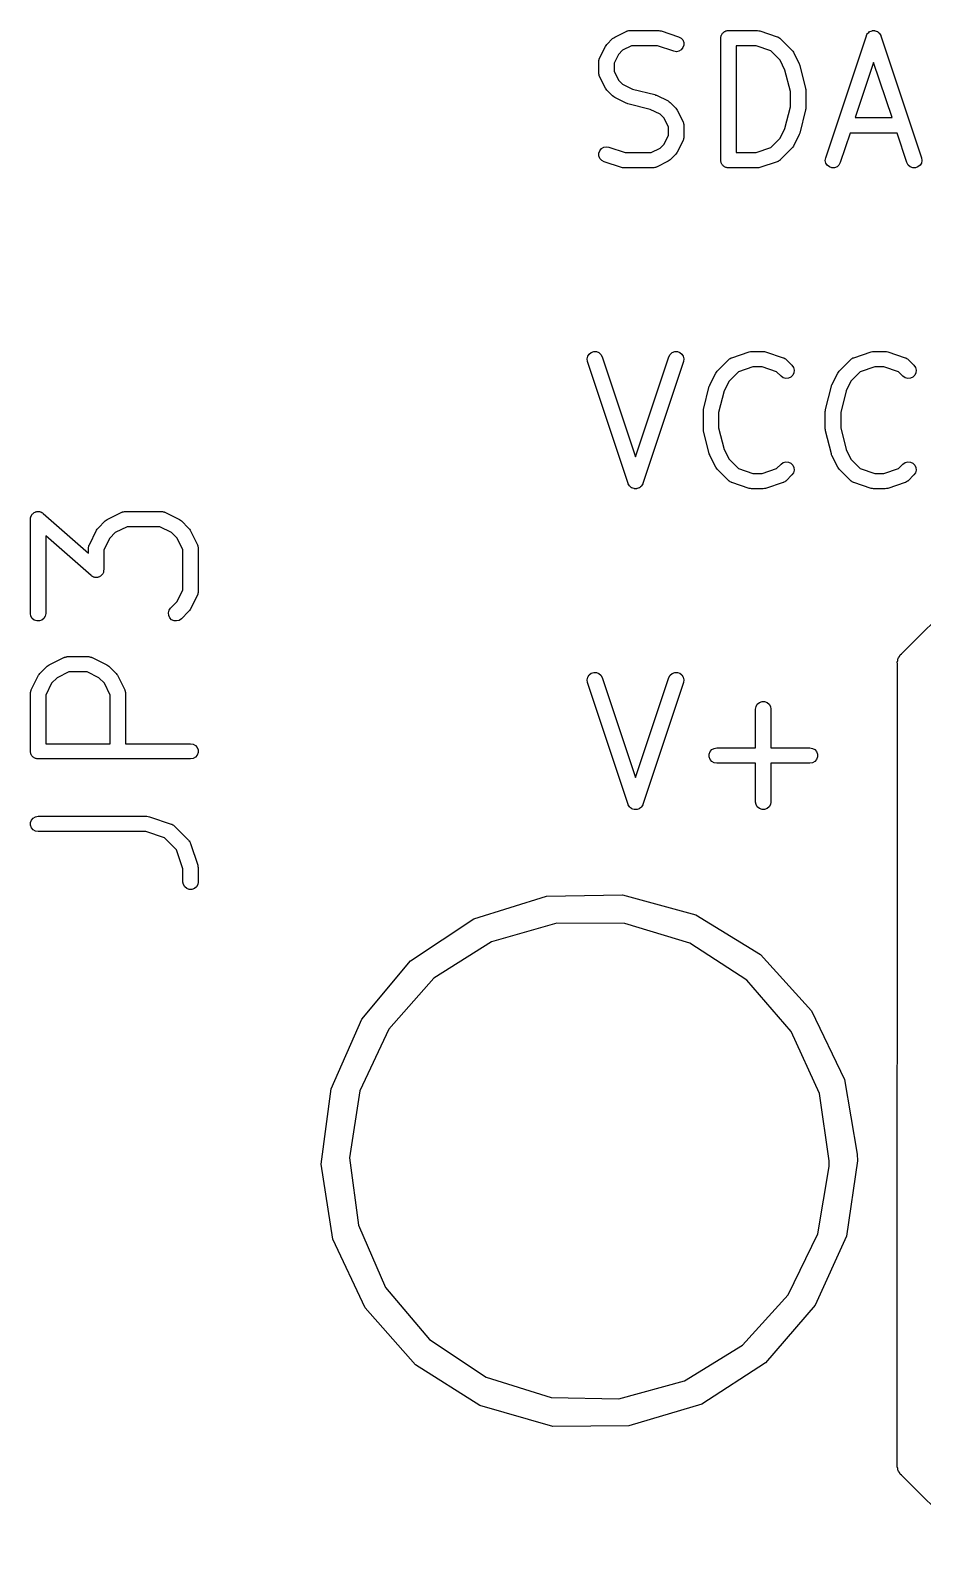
# Model space of a CAD drawing. Extents: x 116.1 to 178.6, y -119.4 to -92.3.
# Drawn here: x 116.14 to 123.2, y -117.64 to -105.58 of the extents above; entities that cross this region are included whole.
import ezdxf

# ---------------------------------------------------------------- set-up
doc = ezdxf.new("R2010")
doc.units = 0
doc.header["$MEASUREMENT"] = 0
doc.layers.add('BLACK', color=7, linetype='CONTINUOUS')

msp = doc.modelspace()

# ---------------------------------------------------------------- linework, layer by layer
at = {"layer": 'BLACK', "linetype": 'CONTINUOUS'}
for p, q in [((120.7, -105.692), (120.746, -105.646)), ((120.746, -105.646), (120.754, -105.641)), ((120.754, -105.641), (120.762, -105.635)), ((120.762, -105.635), (120.854, -105.589)), ((120.854, -105.589), (120.857, -105.588)), ((120.857, -105.588), (120.86, -105.586)), ((120.86, -105.586), (120.867, -105.585)), ((120.867, -105.585), (120.874, -105.583)), ((120.874, -105.583), (120.878, -105.583)), ((120.878, -105.583), (120.881, -105.582)), ((120.881, -105.582), (121.111, -105.582)), ((121.111, -105.582), (121.12, -105.584)), ((121.12, -105.584), (121.13, -105.586)), ((121.13, -105.586), (121.268, -105.632)), ((121.268, -105.632), (121.287, -105.642)), ((121.287, -105.642), (121.301, -105.657)), ((121.301, -105.657), (121.308, -105.677)), ((121.601, -105.643), (121.602, -105.638)), ((121.601, -106.609), (121.601, -105.643)), ((121.602, -105.633), (121.604, -105.628)), ((121.602, -105.638), (121.602, -105.633)), ((121.604, -105.628), (121.605, -105.623)), ((121.605, -105.623), (121.608, -105.618)), ((121.608, -105.618), (121.61, -105.613)), ((121.61, -105.613), (121.613, -105.609)), ((121.613, -105.609), (121.616, -105.604)), ((121.616, -105.604), (121.62, -105.601)), ((121.62, -105.601), (121.623, -105.597)), ((121.623, -105.597), (121.628, -105.594)), ((121.628, -105.594), (121.632, -105.591)), ((121.632, -105.591), (121.637, -105.589)), ((121.637, -105.589), (121.642, -105.586)), ((121.642, -105.586), (121.647, -105.585)), ((121.647, -105.585), (121.652, -105.583)), ((121.652, -105.583), (121.657, -105.583)), ((121.657, -105.583), (121.662, -105.582)), ((121.662, -105.582), (121.892, -105.582)), ((121.892, -105.582), (121.902, -105.584)), ((121.902, -105.584), (121.911, -105.586)), ((121.911, -105.586), (122.049, -105.632)), ((122.049, -105.632), (122.052, -105.633)), ((122.052, -105.633), (122.056, -105.634)), ((122.056, -105.634), (122.062, -105.638)), ((122.062, -105.638), (122.068, -105.642)), ((122.068, -105.642), (122.07, -105.644)), ((122.07, -105.644), (122.073, -105.646)), ((122.073, -105.646), (122.165, -105.738)), ((122.432, -106.589), (122.754, -105.624)), ((122.754, -105.623), (122.755, -105.621)), ((122.754, -105.624), (122.754, -105.623)), ((122.755, -105.621), (122.759, -105.613)), ((122.759, -105.613), (122.764, -105.606)), ((122.764, -105.606), (122.765, -105.604)), ((122.765, -105.604), (122.766, -105.603)), ((122.766, -105.603), (122.773, -105.597)), ((122.773, -105.597), (122.78, -105.591)), ((122.78, -105.591), (122.781, -105.591)), ((122.781, -105.591), (122.782, -105.59)), ((122.782, -105.59), (122.791, -105.587)), ((122.791, -105.587), (122.799, -105.584)), ((122.799, -105.584), (122.801, -105.584)), ((122.801, -105.584), (122.803, -105.583)), ((122.803, -105.583), (122.811, -105.583)), ((122.811, -105.583), (122.82, -105.583)), ((122.82, -105.583), (122.822, -105.584)), ((122.822, -105.584), (122.824, -105.584)), ((122.824, -105.584), (122.832, -105.587)), ((122.832, -105.587), (122.84, -105.59)), ((122.84, -105.59), (122.842, -105.591)), ((122.842, -105.591), (122.843, -105.591)), ((122.843, -105.591), (122.85, -105.597)), ((122.85, -105.597), (122.857, -105.603)), ((122.857, -105.603), (122.858, -105.604)), ((122.858, -105.604), (122.859, -105.606)), ((122.859, -105.606), (122.863, -105.613)), ((122.863, -105.613), (122.868, -105.621)), ((122.868, -105.621), (122.868, -105.623)), ((122.868, -105.623), (122.869, -105.624)), ((122.869, -105.624), (123.191, -106.589)), ((120.643, -105.8), (120.689, -105.708)), ((120.689, -105.708), (120.694, -105.7)), ((120.694, -105.7), (120.7, -105.692)), ((120.793, -105.771), (120.758, -105.842)), ((120.825, -105.739), (120.793, -105.771)), ((120.895, -105.704), (120.825, -105.739)), ((121.101, -105.704), (120.895, -105.704)), ((121.229, -105.747), (121.101, -105.704)), ((121.25, -105.75), (121.229, -105.747)), ((121.271, -105.746), (121.25, -105.75)), ((121.289, -105.735), (121.271, -105.746)), ((121.302, -105.718), (121.289, -105.735)), ((121.309, -105.698), (121.302, -105.718)), ((121.308, -105.677), (121.309, -105.698)), ((121.723, -105.704), (121.723, -106.548)), ((121.882, -105.704), (121.723, -105.704)), ((121.997, -105.743), (121.882, -105.704)), ((122.072, -105.817), (121.997, -105.743)), ((122.165, -105.738), (122.171, -105.746)), ((122.171, -105.746), (122.177, -105.754)), ((122.177, -105.754), (122.222, -105.846)), ((120.636, -105.827), (120.637, -105.824)), ((120.636, -105.919), (120.636, -105.827)), ((120.637, -105.82), (120.639, -105.813)), ((120.637, -105.824), (120.637, -105.82)), ((120.639, -105.813), (120.64, -105.806)), ((120.64, -105.806), (120.642, -105.803)), ((120.642, -105.803), (120.643, -105.8)), ((120.758, -105.842), (120.758, -105.905)), ((120.758, -105.905), (120.793, -105.975)), ((122.11, -105.895), (122.072, -105.817)), ((122.153, -106.065), (122.11, -105.895)), ((122.222, -105.846), (122.224, -105.852)), ((122.224, -105.852), (122.227, -105.858)), ((122.227, -105.858), (122.273, -106.042)), ((122.811, -105.836), (122.666, -106.272)), ((122.957, -106.272), (122.811, -105.836)), ((120.637, -105.923), (120.636, -105.919)), ((120.637, -105.926), (120.637, -105.923)), ((120.639, -105.933), (120.637, -105.926)), ((120.64, -105.94), (120.639, -105.933)), ((120.642, -105.943), (120.64, -105.94)), ((120.643, -105.946), (120.642, -105.943)), ((120.689, -106.038), (120.643, -105.946)), ((120.793, -105.975), (120.825, -106.007)), ((120.825, -106.007), (120.902, -106.046)), ((120.694, -106.046), (120.689, -106.038)), ((120.7, -106.054), (120.694, -106.046)), ((120.746, -106.1), (120.7, -106.054)), ((120.754, -106.106), (120.746, -106.1)), ((120.762, -106.112), (120.754, -106.106)), ((120.854, -106.158), (120.762, -106.112)), ((120.902, -106.046), (121.08, -106.09)), ((121.08, -106.09), (121.086, -106.093)), ((121.086, -106.093), (121.092, -106.094)), ((121.092, -106.094), (121.184, -106.14)), ((121.184, -106.14), (121.192, -106.146)), ((121.192, -106.146), (121.2, -106.152)), ((121.2, -106.152), (121.246, -106.198)), ((122.153, -106.187), (122.153, -106.065)), ((122.273, -106.042), (122.274, -106.05)), ((122.274, -106.05), (122.275, -106.057)), ((122.275, -106.057), (122.275, -106.195)), ((120.86, -106.159), (120.854, -106.158)), ((120.866, -106.162), (120.86, -106.159)), ((121.044, -106.207), (120.866, -106.162)), ((121.121, -106.245), (121.044, -106.207)), ((121.153, -106.277), (121.121, -106.245)), ((121.246, -106.198), (121.251, -106.206)), ((121.251, -106.206), (121.257, -106.214)), ((121.257, -106.214), (121.303, -106.306)), ((122.11, -106.358), (122.153, -106.187)), ((122.273, -106.21), (122.227, -106.394)), ((122.274, -106.202), (122.273, -106.21)), ((122.275, -106.195), (122.274, -106.202)), ((122.666, -106.272), (122.957, -106.272)), ((121.188, -106.347), (121.153, -106.277)), ((121.188, -106.41), (121.188, -106.347)), ((121.303, -106.306), (121.304, -106.309)), ((121.304, -106.309), (121.306, -106.312)), ((121.306, -106.312), (121.307, -106.319)), ((121.307, -106.319), (121.309, -106.326)), ((121.309, -106.326), (121.309, -106.329)), ((121.309, -106.329), (121.31, -106.333)), ((121.31, -106.333), (121.31, -106.425)), ((122.072, -106.435), (122.11, -106.358)), ((122.227, -106.394), (122.224, -106.4)), ((122.626, -106.394), (122.548, -106.628)), ((122.997, -106.394), (122.626, -106.394)), ((123.075, -106.628), (122.997, -106.394)), ((120.657, -106.517), (120.675, -106.506)), ((120.675, -106.506), (120.696, -106.502)), ((120.696, -106.502), (120.716, -106.505)), ((120.716, -106.505), (120.845, -106.548)), ((121.05, -106.548), (121.121, -106.513)), ((121.121, -106.513), (121.153, -106.481)), ((121.153, -106.481), (121.188, -106.41)), ((121.303, -106.452), (121.257, -106.544)), ((121.304, -106.449), (121.303, -106.452)), ((121.306, -106.446), (121.304, -106.449)), ((121.307, -106.439), (121.306, -106.446)), ((121.309, -106.432), (121.307, -106.439)), ((121.31, -106.425), (121.309, -106.428)), ((121.309, -106.428), (121.309, -106.432)), ((121.882, -106.548), (121.997, -106.509)), ((121.997, -106.509), (122.072, -106.435)), ((122.165, -106.514), (122.073, -106.606)), ((122.171, -106.506), (122.165, -106.514)), ((122.177, -106.498), (122.171, -106.506)), ((122.222, -106.406), (122.177, -106.498)), ((122.224, -106.4), (122.222, -106.406)), ((120.637, -106.554), (120.644, -106.534)), ((120.637, -106.575), (120.637, -106.554)), ((120.645, -106.595), (120.637, -106.575)), ((120.644, -106.534), (120.657, -106.517)), ((120.659, -106.61), (120.645, -106.595)), ((120.678, -106.621), (120.659, -106.61)), ((120.816, -106.666), (120.678, -106.621)), ((120.845, -106.548), (121.05, -106.548)), ((121.184, -106.617), (121.092, -106.663)), ((121.192, -106.611), (121.184, -106.617)), ((121.2, -106.606), (121.192, -106.611)), ((121.246, -106.56), (121.2, -106.606)), ((121.251, -106.552), (121.246, -106.56)), ((121.257, -106.544), (121.251, -106.552)), ((121.602, -106.614), (121.601, -106.609)), ((121.602, -106.619), (121.602, -106.614)), ((121.604, -106.624), (121.602, -106.619)), ((121.605, -106.629), (121.604, -106.624)), ((121.608, -106.634), (121.605, -106.629)), ((121.61, -106.639), (121.608, -106.634)), ((121.723, -106.548), (121.882, -106.548)), ((122.049, -106.621), (121.911, -106.666)), ((122.052, -106.619), (122.049, -106.621)), ((122.056, -106.618), (122.052, -106.619)), ((122.062, -106.614), (122.056, -106.618)), ((122.068, -106.61), (122.062, -106.614)), ((122.07, -106.608), (122.068, -106.61)), ((122.073, -106.606), (122.07, -106.608)), ((122.429, -106.61), (122.432, -106.589)), ((122.433, -106.631), (122.429, -106.61)), ((122.444, -106.649), (122.433, -106.631)), ((122.548, -106.628), (122.537, -106.647)), ((123.085, -106.647), (123.075, -106.628)), ((123.19, -106.631), (123.179, -106.649)), ((123.194, -106.61), (123.19, -106.631)), ((123.191, -106.589), (123.194, -106.61)), ((120.825, -106.668), (120.816, -106.666)), ((120.835, -106.67), (120.825, -106.668)), ((121.065, -106.67), (120.835, -106.67)), ((121.068, -106.669), (121.065, -106.67)), ((121.072, -106.669), (121.068, -106.669)), ((121.079, -106.667), (121.072, -106.669)), ((121.086, -106.666), (121.079, -106.667)), ((121.089, -106.664), (121.086, -106.666)), ((121.092, -106.663), (121.089, -106.664)), ((121.613, -106.643), (121.61, -106.639)), ((121.616, -106.648), (121.613, -106.643)), ((121.62, -106.651), (121.616, -106.648)), ((121.623, -106.655), (121.62, -106.651)), ((121.628, -106.658), (121.623, -106.655)), ((121.632, -106.661), (121.628, -106.658)), ((121.637, -106.663), (121.632, -106.661)), ((121.642, -106.666), (121.637, -106.663)), ((121.647, -106.667), (121.642, -106.666)), ((121.652, -106.669), (121.647, -106.667)), ((121.657, -106.669), (121.652, -106.669)), ((121.662, -106.67), (121.657, -106.669)), ((121.892, -106.67), (121.662, -106.67)), ((121.902, -106.668), (121.892, -106.67)), ((121.911, -106.666), (121.902, -106.668)), ((122.461, -106.662), (122.444, -106.649)), ((122.481, -106.669), (122.461, -106.662)), ((122.502, -106.668), (122.481, -106.669)), ((122.522, -106.661), (122.502, -106.668)), ((122.537, -106.647), (122.522, -106.661)), ((123.101, -106.661), (123.085, -106.647)), ((123.121, -106.668), (123.101, -106.661)), ((123.142, -106.669), (123.121, -106.668)), ((123.162, -106.662), (123.142, -106.669)), ((123.179, -106.649), (123.162, -106.662)), ((120.544, -108.182), (120.549, -108.161)), ((120.547, -108.203), (120.544, -108.182)), ((120.869, -109.168), (120.547, -108.203)), ((120.549, -108.161), (120.56, -108.143)), ((120.56, -108.143), (120.576, -108.13)), ((120.576, -108.13), (120.596, -108.123)), ((120.596, -108.123), (120.617, -108.124)), ((120.617, -108.124), (120.637, -108.131)), ((120.637, -108.131), (120.653, -108.146)), ((120.653, -108.146), (120.663, -108.164)), ((120.663, -108.164), (120.927, -108.956)), ((120.927, -108.956), (121.191, -108.164)), ((121.307, -108.203), (120.985, -109.168)), ((121.191, -108.164), (121.201, -108.146)), ((121.201, -108.146), (121.217, -108.131)), ((121.217, -108.131), (121.237, -108.124)), ((121.237, -108.124), (121.258, -108.123)), ((121.258, -108.123), (121.278, -108.13)), ((121.278, -108.13), (121.294, -108.143)), ((121.294, -108.143), (121.305, -108.161)), ((121.305, -108.161), (121.31, -108.182)), ((121.31, -108.182), (121.307, -108.203)), ((121.573, -108.278), (121.665, -108.186)), ((121.665, -108.186), (121.668, -108.184)), ((121.668, -108.184), (121.67, -108.182)), ((121.67, -108.182), (121.677, -108.178)), ((121.677, -108.178), (121.683, -108.174)), ((121.683, -108.174), (121.686, -108.173)), ((121.686, -108.173), (121.689, -108.172)), ((121.689, -108.172), (121.827, -108.126)), ((121.827, -108.126), (121.837, -108.124)), ((121.837, -108.124), (121.846, -108.122)), ((121.846, -108.122), (121.938, -108.122)), ((121.938, -108.122), (121.948, -108.124)), ((121.948, -108.124), (121.957, -108.126)), ((121.957, -108.126), (122.095, -108.172)), ((122.095, -108.172), (122.098, -108.173)), ((122.098, -108.173), (122.102, -108.174)), ((122.102, -108.174), (122.108, -108.178)), ((122.108, -108.178), (122.114, -108.182)), ((122.114, -108.182), (122.116, -108.184)), ((122.116, -108.184), (122.119, -108.186)), ((122.119, -108.186), (122.165, -108.232)), ((122.539, -108.278), (122.63, -108.186)), ((122.63, -108.186), (122.633, -108.184)), ((122.633, -108.184), (122.636, -108.182)), ((122.636, -108.182), (122.642, -108.178)), ((122.642, -108.178), (122.648, -108.174)), ((122.648, -108.174), (122.651, -108.173)), ((122.651, -108.173), (122.654, -108.172)), ((122.654, -108.172), (122.792, -108.126)), ((122.792, -108.126), (122.802, -108.124)), ((122.802, -108.124), (122.811, -108.122)), ((122.811, -108.122), (122.903, -108.122)), ((122.903, -108.122), (122.913, -108.124)), ((122.913, -108.124), (122.923, -108.126)), ((122.923, -108.126), (123.061, -108.172)), ((123.061, -108.172), (123.064, -108.173)), ((123.064, -108.173), (123.067, -108.174)), ((123.067, -108.174), (123.073, -108.178)), ((123.073, -108.178), (123.079, -108.182)), ((123.079, -108.182), (123.081, -108.184)), ((123.081, -108.184), (123.084, -108.186)), ((123.084, -108.186), (123.13, -108.232)), ((121.516, -108.386), (121.562, -108.294)), ((121.562, -108.294), (121.568, -108.286)), ((121.568, -108.286), (121.573, -108.278)), ((121.741, -108.283), (121.667, -108.357)), ((121.856, -108.244), (121.741, -108.283)), ((121.928, -108.244), (121.856, -108.244)), ((122.043, -108.283), (121.928, -108.244)), ((122.079, -108.318), (122.043, -108.283)), ((122.096, -108.331), (122.079, -108.318)), ((122.157, -108.325), (122.138, -108.334)), ((122.172, -108.31), (122.157, -108.325)), ((122.165, -108.232), (122.177, -108.25)), ((122.181, -108.291), (122.172, -108.31)), ((122.177, -108.25), (122.183, -108.27)), ((122.183, -108.27), (122.181, -108.291)), ((122.481, -108.386), (122.527, -108.294)), ((122.527, -108.294), (122.533, -108.286)), ((122.533, -108.286), (122.539, -108.278)), ((122.706, -108.283), (122.632, -108.357)), ((122.821, -108.244), (122.706, -108.283)), ((122.893, -108.244), (122.821, -108.244)), ((123.008, -108.283), (122.893, -108.244)), ((123.044, -108.318), (123.008, -108.283)), ((123.061, -108.331), (123.044, -108.318)), ((123.122, -108.325), (123.103, -108.334)), ((123.137, -108.31), (123.122, -108.325)), ((123.13, -108.232), (123.142, -108.25)), ((123.146, -108.291), (123.137, -108.31)), ((123.142, -108.25), (123.148, -108.27)), ((123.148, -108.27), (123.146, -108.291)), ((121.465, -108.582), (121.511, -108.398)), ((121.511, -108.398), (121.514, -108.392)), ((121.514, -108.392), (121.516, -108.386)), ((121.628, -108.435), (121.585, -108.605)), ((121.667, -108.357), (121.628, -108.435)), ((122.117, -108.336), (122.096, -108.331)), ((122.138, -108.334), (122.117, -108.336)), ((122.431, -108.582), (122.477, -108.398)), ((122.477, -108.398), (122.479, -108.392)), ((122.479, -108.392), (122.481, -108.386)), ((122.593, -108.435), (122.551, -108.605)), ((122.632, -108.357), (122.593, -108.435)), ((123.082, -108.336), (123.061, -108.331)), ((123.103, -108.334), (123.082, -108.336)), ((121.464, -108.597), (121.465, -108.59)), ((121.464, -108.735), (121.464, -108.597)), ((121.465, -108.59), (121.465, -108.582)), ((121.585, -108.605), (121.585, -108.727)), ((122.429, -108.597), (122.43, -108.59)), ((122.429, -108.735), (122.429, -108.597)), ((122.43, -108.59), (122.431, -108.582)), ((122.551, -108.605), (122.551, -108.727)), ((121.465, -108.742), (121.464, -108.735)), ((121.465, -108.75), (121.465, -108.742)), ((121.511, -108.934), (121.465, -108.75)), ((121.585, -108.727), (121.628, -108.898)), ((122.43, -108.742), (122.429, -108.735)), ((122.431, -108.75), (122.43, -108.742)), ((122.477, -108.934), (122.431, -108.75)), ((122.551, -108.727), (122.593, -108.898)), ((121.628, -108.898), (121.667, -108.975)), ((122.593, -108.898), (122.632, -108.975)), ((121.514, -108.94), (121.511, -108.934)), ((121.516, -108.946), (121.514, -108.94)), ((121.562, -109.038), (121.516, -108.946)), ((121.568, -109.046), (121.562, -109.038)), ((121.573, -109.054), (121.568, -109.046)), ((121.667, -108.975), (121.741, -109.049)), ((121.741, -109.049), (121.856, -109.088)), ((121.928, -109.088), (122.043, -109.049)), ((122.043, -109.049), (122.079, -109.014)), ((122.079, -109.014), (122.096, -109.001)), ((122.096, -109.001), (122.117, -108.996)), ((122.117, -108.996), (122.138, -108.998)), ((122.138, -108.998), (122.157, -109.007)), ((122.157, -109.007), (122.172, -109.022)), ((122.172, -109.022), (122.181, -109.041)), ((122.181, -109.041), (122.183, -109.062)), ((122.479, -108.94), (122.477, -108.934)), ((122.481, -108.946), (122.479, -108.94)), ((122.527, -109.038), (122.481, -108.946)), ((122.533, -109.046), (122.527, -109.038)), ((122.539, -109.054), (122.533, -109.046)), ((122.632, -108.975), (122.706, -109.049)), ((122.706, -109.049), (122.821, -109.088)), ((122.893, -109.088), (123.008, -109.049)), ((123.008, -109.049), (123.044, -109.014)), ((123.044, -109.014), (123.061, -109.001)), ((123.061, -109.001), (123.082, -108.996)), ((123.082, -108.996), (123.103, -108.998)), ((123.103, -108.998), (123.122, -109.007)), ((123.122, -109.007), (123.137, -109.022)), ((123.137, -109.022), (123.146, -109.041)), ((123.146, -109.041), (123.148, -109.062)), ((120.87, -109.169), (120.869, -109.168)), ((120.87, -109.171), (120.87, -109.169)), ((120.985, -109.168), (120.984, -109.169)), ((120.984, -109.169), (120.984, -109.171)), ((121.665, -109.146), (121.573, -109.054)), ((121.668, -109.148), (121.665, -109.146)), ((121.67, -109.15), (121.668, -109.148)), ((121.677, -109.154), (121.67, -109.15)), ((121.683, -109.158), (121.677, -109.154)), ((121.686, -109.159), (121.683, -109.158)), ((121.689, -109.161), (121.686, -109.159)), ((121.827, -109.206), (121.689, -109.161)), ((121.856, -109.088), (121.928, -109.088)), ((122.095, -109.161), (121.957, -109.206)), ((122.098, -109.159), (122.095, -109.161)), ((122.102, -109.158), (122.098, -109.159)), ((122.108, -109.154), (122.102, -109.158)), ((122.114, -109.15), (122.108, -109.154)), ((122.116, -109.148), (122.114, -109.15)), ((122.119, -109.146), (122.116, -109.148)), ((122.165, -109.1), (122.119, -109.146)), ((122.177, -109.082), (122.165, -109.1)), ((122.183, -109.062), (122.177, -109.082)), ((122.63, -109.146), (122.539, -109.054)), ((122.633, -109.148), (122.63, -109.146)), ((122.636, -109.15), (122.633, -109.148)), ((122.642, -109.154), (122.636, -109.15)), ((122.648, -109.158), (122.642, -109.154)), ((122.651, -109.159), (122.648, -109.158)), ((122.654, -109.161), (122.651, -109.159)), ((122.792, -109.206), (122.654, -109.161)), ((122.821, -109.088), (122.893, -109.088)), ((123.061, -109.161), (122.923, -109.206)), ((123.064, -109.159), (123.061, -109.161)), ((123.067, -109.158), (123.064, -109.159)), ((123.073, -109.154), (123.067, -109.158)), ((123.079, -109.15), (123.073, -109.154)), ((123.081, -109.148), (123.079, -109.15)), ((123.084, -109.146), (123.081, -109.148)), ((123.13, -109.1), (123.084, -109.146)), ((123.142, -109.082), (123.13, -109.1)), ((123.148, -109.062), (123.142, -109.082)), ((120.875, -109.179), (120.87, -109.171)), ((120.879, -109.187), (120.875, -109.179)), ((120.881, -109.188), (120.879, -109.187)), ((120.881, -109.189), (120.881, -109.188)), ((120.888, -109.195), (120.881, -109.189)), ((120.895, -109.201), (120.888, -109.195)), ((120.897, -109.201), (120.895, -109.201)), ((120.898, -109.202), (120.897, -109.201)), ((120.906, -109.205), (120.898, -109.202)), ((120.915, -109.208), (120.906, -109.205)), ((120.916, -109.208), (120.915, -109.208)), ((120.918, -109.209), (120.916, -109.208)), ((120.927, -109.209), (120.918, -109.209)), ((120.936, -109.209), (120.927, -109.209)), ((120.938, -109.208), (120.936, -109.209)), ((120.939, -109.208), (120.938, -109.208)), ((120.948, -109.205), (120.939, -109.208)), ((120.956, -109.202), (120.948, -109.205)), ((120.957, -109.201), (120.956, -109.202)), ((120.959, -109.201), (120.957, -109.201)), ((120.966, -109.195), (120.959, -109.201)), ((120.973, -109.189), (120.966, -109.195)), ((120.975, -109.187), (120.973, -109.188)), ((120.973, -109.188), (120.973, -109.189)), ((120.979, -109.179), (120.975, -109.187)), ((120.984, -109.171), (120.979, -109.179)), ((121.837, -109.208), (121.827, -109.206)), ((121.846, -109.21), (121.837, -109.208)), ((121.938, -109.21), (121.846, -109.21)), ((121.948, -109.208), (121.938, -109.21)), ((121.957, -109.206), (121.948, -109.208)), ((122.802, -109.208), (122.792, -109.206)), ((122.811, -109.21), (122.802, -109.208)), ((122.903, -109.21), (122.811, -109.21)), ((122.913, -109.208), (122.903, -109.21)), ((122.923, -109.206), (122.913, -109.208)), ((116.15, -109.415), (116.152, -109.411)), ((116.152, -109.411), (116.157, -109.407)), ((116.157, -109.407), (116.161, -109.402)), ((116.161, -109.402), (116.165, -109.4)), ((116.165, -109.4), (116.168, -109.397)), ((116.168, -109.397), (116.174, -109.395)), ((116.174, -109.395), (116.179, -109.392)), ((116.179, -109.392), (116.183, -109.392)), ((116.183, -109.392), (116.188, -109.39)), ((116.188, -109.39), (116.194, -109.39)), ((116.194, -109.39), (116.2, -109.389)), ((116.2, -109.389), (116.204, -109.39)), ((116.204, -109.39), (116.209, -109.39)), ((116.209, -109.39), (116.214, -109.392)), ((116.214, -109.392), (116.22, -109.393)), ((116.22, -109.393), (116.224, -109.396)), ((116.224, -109.396), (116.229, -109.397)), ((116.229, -109.397), (116.233, -109.401)), ((116.233, -109.401), (116.238, -109.404)), ((116.238, -109.404), (116.598, -109.719)), ((116.746, -109.453), (116.861, -109.395)), ((116.861, -109.395), (116.864, -109.394)), ((116.864, -109.394), (116.867, -109.393)), ((116.867, -109.393), (116.874, -109.391)), ((116.874, -109.391), (116.881, -109.389)), ((116.881, -109.389), (116.884, -109.39)), ((116.884, -109.39), (116.888, -109.389)), ((116.888, -109.389), (117.175, -109.389)), ((117.175, -109.389), (117.178, -109.39)), ((117.178, -109.39), (117.182, -109.389)), ((117.182, -109.389), (117.189, -109.391)), ((117.189, -109.391), (117.196, -109.393)), ((117.196, -109.393), (117.199, -109.394)), ((117.199, -109.394), (117.202, -109.395)), ((117.202, -109.395), (117.317, -109.453)), ((116.138, -109.449), (116.139, -109.444)), ((116.138, -110.196), (116.138, -109.449)), ((116.139, -109.438), (116.141, -109.433)), ((116.139, -109.444), (116.139, -109.438)), ((116.141, -109.433), (116.142, -109.429)), ((116.142, -109.429), (116.145, -109.424)), ((116.145, -109.424), (116.147, -109.418)), ((116.147, -109.418), (116.15, -109.415)), ((116.661, -109.537), (116.667, -109.53)), ((116.667, -109.53), (116.673, -109.522)), ((116.673, -109.522), (116.73, -109.464)), ((116.73, -109.464), (116.738, -109.459)), ((116.738, -109.459), (116.746, -109.453)), ((116.902, -109.51), (116.809, -109.556)), ((117.161, -109.51), (116.902, -109.51)), ((117.254, -109.556), (117.161, -109.51)), ((117.317, -109.453), (117.325, -109.459)), ((117.325, -109.459), (117.333, -109.464)), ((117.333, -109.464), (117.39, -109.522)), ((117.39, -109.522), (117.396, -109.53)), ((117.396, -109.53), (117.401, -109.537)), ((116.618, -109.897), (116.259, -109.582)), ((116.259, -109.582), (116.259, -110.196)), ((116.603, -109.656), (116.604, -109.652)), ((116.604, -109.652), (116.661, -109.537)), ((116.765, -109.6), (116.718, -109.693)), ((116.809, -109.556), (116.765, -109.6)), ((117.298, -109.6), (117.254, -109.556)), ((117.345, -109.693), (117.298, -109.6)), ((117.401, -109.537), (117.459, -109.652)), ((117.459, -109.652), (117.46, -109.656)), ((116.598, -109.672), (116.6, -109.666)), ((116.598, -109.676), (116.598, -109.672)), ((116.598, -109.679), (116.598, -109.676)), ((116.598, -109.719), (116.598, -109.679)), ((116.6, -109.666), (116.601, -109.659)), ((116.601, -109.659), (116.603, -109.656)), ((116.718, -109.693), (116.718, -109.852)), ((117.345, -110.01), (117.345, -109.693)), ((117.46, -109.656), (117.462, -109.659)), ((117.462, -109.659), (117.463, -109.666)), ((117.463, -109.666), (117.465, -109.672)), ((117.465, -109.672), (117.465, -109.676)), ((117.465, -109.676), (117.465, -109.679)), ((117.465, -109.679), (117.465, -110.024)), ((116.704, -109.89), (116.7, -109.894)), ((116.707, -109.886), (116.704, -109.89)), ((116.71, -109.883), (116.707, -109.886)), ((116.712, -109.877), (116.71, -109.883)), ((116.715, -109.872), (116.712, -109.877)), ((116.717, -109.863), (116.715, -109.868)), ((116.715, -109.868), (116.715, -109.872)), ((116.718, -109.852), (116.717, -109.857)), ((116.717, -109.857), (116.717, -109.863)), ((123.032, -110.517), (123.661, -109.888)), ((116.623, -109.9), (116.618, -109.897)), ((116.628, -109.904), (116.623, -109.9)), ((116.632, -109.905), (116.628, -109.904)), ((116.636, -109.908), (116.632, -109.905)), ((116.642, -109.909), (116.636, -109.908)), ((116.647, -109.911), (116.642, -109.909)), ((116.652, -109.911), (116.647, -109.911)), ((116.657, -109.912), (116.652, -109.911)), ((116.663, -109.911), (116.657, -109.912)), ((116.668, -109.911), (116.663, -109.911)), ((116.673, -109.909), (116.668, -109.911)), ((116.677, -109.909), (116.673, -109.909)), ((116.683, -109.906), (116.677, -109.909)), ((116.688, -109.904), (116.683, -109.906)), ((116.692, -109.901), (116.688, -109.904)), ((116.696, -109.899), (116.692, -109.901)), ((116.7, -109.894), (116.696, -109.899)), ((117.298, -110.103), (117.345, -110.01)), ((117.247, -110.154), (117.298, -110.103)), ((117.459, -110.051), (117.401, -110.166)), ((117.46, -110.048), (117.459, -110.051)), ((117.462, -110.045), (117.46, -110.048)), ((117.463, -110.038), (117.462, -110.045)), ((117.465, -110.031), (117.463, -110.038)), ((117.465, -110.024), (117.465, -110.027)), ((117.465, -110.027), (117.465, -110.031)), ((116.142, -110.217), (116.138, -110.196)), ((116.152, -110.235), (116.142, -110.217)), ((116.168, -110.249), (116.152, -110.235)), ((116.188, -110.256), (116.168, -110.249)), ((116.229, -110.249), (116.209, -110.256)), ((116.245, -110.235), (116.229, -110.249)), ((116.255, -110.217), (116.245, -110.235)), ((116.259, -110.196), (116.255, -110.217)), ((117.23, -110.191), (117.235, -110.171)), ((117.232, -110.212), (117.23, -110.191)), ((117.241, -110.231), (117.232, -110.212)), ((117.235, -110.171), (117.247, -110.154)), ((117.255, -110.246), (117.241, -110.231)), ((117.274, -110.255), (117.255, -110.246)), ((117.295, -110.256), (117.274, -110.255)), ((117.315, -110.251), (117.295, -110.256)), ((117.333, -110.239), (117.315, -110.251)), ((117.39, -110.181), (117.333, -110.239)), ((117.396, -110.174), (117.39, -110.181)), ((117.401, -110.166), (117.396, -110.174)), ((116.209, -110.256), (116.188, -110.256)), ((116.213, -110.671), (116.271, -110.613)), ((116.271, -110.613), (116.279, -110.608)), ((116.279, -110.608), (116.286, -110.602)), ((116.286, -110.602), (116.401, -110.544)), ((116.401, -110.544), (116.405, -110.544)), ((116.405, -110.544), (116.408, -110.542)), ((116.408, -110.542), (116.414, -110.541)), ((116.414, -110.541), (116.421, -110.539)), ((116.421, -110.539), (116.425, -110.539)), ((116.425, -110.539), (116.428, -110.538)), ((116.428, -110.538), (116.601, -110.538)), ((116.601, -110.538), (116.604, -110.539)), ((116.604, -110.539), (116.607, -110.539)), ((116.607, -110.539), (116.614, -110.541)), ((116.614, -110.541), (116.621, -110.542)), ((116.621, -110.542), (116.624, -110.544)), ((116.624, -110.544), (116.627, -110.544)), ((116.627, -110.544), (116.742, -110.602)), ((116.742, -110.602), (116.75, -110.608)), ((116.75, -110.608), (116.758, -110.613)), ((116.758, -110.613), (116.816, -110.671)), ((122.998, -110.583), (123.002, -110.57)), ((123, -110.596), (122.998, -110.583)), ((122.999, -116.937), (123, -110.596)), ((123.002, -110.57), (123.004, -110.556)), ((123.004, -110.556), (123.006, -110.552)), ((123.006, -110.552), (123.008, -110.548)), ((123.008, -110.548), (123.015, -110.537)), ((123.015, -110.537), (123.022, -110.525)), ((123.022, -110.525), (123.032, -110.517)), ((116.144, -110.801), (116.202, -110.686)), ((116.202, -110.686), (116.208, -110.679)), ((116.208, -110.679), (116.213, -110.671)), ((116.349, -110.705), (116.305, -110.749)), ((116.442, -110.659), (116.349, -110.705)), ((116.586, -110.659), (116.442, -110.659)), ((116.68, -110.705), (116.586, -110.659)), ((116.723, -110.749), (116.68, -110.705)), ((116.816, -110.671), (116.821, -110.679)), ((116.821, -110.679), (116.827, -110.686)), ((116.827, -110.686), (116.884, -110.801)), ((120.544, -110.722), (120.549, -110.701)), ((120.547, -110.743), (120.544, -110.722)), ((120.549, -110.701), (120.56, -110.683)), ((120.56, -110.683), (120.576, -110.67)), ((120.576, -110.67), (120.596, -110.663)), ((120.596, -110.663), (120.617, -110.664)), ((120.617, -110.664), (120.637, -110.671)), ((120.637, -110.671), (120.653, -110.686)), ((120.653, -110.686), (120.663, -110.704)), ((120.663, -110.704), (120.927, -111.496)), ((120.927, -111.496), (121.191, -110.704)), ((121.191, -110.704), (121.201, -110.686)), ((121.201, -110.686), (121.217, -110.671)), ((121.217, -110.671), (121.237, -110.664)), ((121.237, -110.664), (121.258, -110.663)), ((121.258, -110.663), (121.278, -110.67)), ((121.278, -110.67), (121.294, -110.683)), ((121.294, -110.683), (121.305, -110.701)), ((121.305, -110.701), (121.31, -110.722)), ((121.31, -110.722), (121.307, -110.743)), ((116.138, -110.821), (116.14, -110.815)), ((116.139, -110.825), (116.138, -110.821)), ((116.138, -110.828), (116.139, -110.825)), ((116.138, -111.288), (116.138, -110.828)), ((116.14, -110.815), (116.142, -110.808)), ((116.142, -110.808), (116.143, -110.805)), ((116.143, -110.805), (116.144, -110.801)), ((116.305, -110.749), (116.259, -110.842)), ((116.259, -110.842), (116.259, -111.228)), ((116.77, -110.843), (116.723, -110.749)), ((116.77, -111.228), (116.77, -110.843)), ((116.884, -110.801), (116.885, -110.805)), ((116.885, -110.805), (116.887, -110.808)), ((116.887, -110.808), (116.888, -110.815)), ((116.888, -110.815), (116.89, -110.821)), ((116.89, -110.821), (116.89, -110.825)), ((116.89, -110.825), (116.891, -110.828)), ((116.891, -110.828), (116.891, -111.228)), ((120.869, -111.708), (120.547, -110.743)), ((121.307, -110.743), (120.985, -111.708)), ((121.877, -110.953), (121.881, -110.932)), ((121.877, -111.26), (121.877, -110.953)), ((121.881, -110.932), (121.891, -110.914)), ((121.891, -110.914), (121.908, -110.9)), ((121.908, -110.9), (121.928, -110.893)), ((121.928, -110.893), (121.949, -110.893)), ((121.949, -110.893), (121.969, -110.9)), ((121.969, -110.9), (121.985, -110.914)), ((121.985, -110.914), (121.995, -110.932)), ((121.995, -110.932), (121.999, -110.953)), ((121.999, -110.953), (121.999, -111.26)), ((116.139, -111.293), (116.138, -111.288)), ((116.139, -111.298), (116.139, -111.293)), ((116.141, -111.303), (116.139, -111.298)), ((116.142, -111.309), (116.141, -111.303)), ((116.144, -111.313), (116.142, -111.309)), ((116.146, -111.318), (116.144, -111.313)), ((116.149, -111.322), (116.146, -111.318)), ((116.152, -111.327), (116.149, -111.322)), ((116.156, -111.33), (116.152, -111.327)), ((116.16, -111.334), (116.156, -111.33)), ((116.164, -111.337), (116.16, -111.334)), ((116.168, -111.34), (116.164, -111.337)), ((116.173, -111.342), (116.168, -111.34)), ((116.259, -111.228), (116.77, -111.228)), ((116.891, -111.228), (117.405, -111.228)), ((117.405, -111.228), (117.425, -111.231)), ((117.425, -111.231), (117.444, -111.242)), ((117.444, -111.334), (117.425, -111.345)), ((117.444, -111.242), (117.457, -111.258)), ((117.457, -111.318), (117.444, -111.334)), ((117.457, -111.258), (117.464, -111.277)), ((117.464, -111.298), (117.457, -111.318)), ((117.464, -111.277), (117.464, -111.298)), ((121.51, -111.31), (121.518, -111.29)), ((121.51, -111.332), (121.51, -111.31)), ((121.518, -111.351), (121.51, -111.332)), ((121.518, -111.29), (121.531, -111.274)), ((121.531, -111.274), (121.55, -111.264)), ((121.55, -111.264), (121.57, -111.26)), ((121.57, -111.26), (121.877, -111.26)), ((121.999, -111.26), (122.306, -111.26)), ((122.306, -111.26), (122.327, -111.264)), ((122.327, -111.264), (122.345, -111.274)), ((122.345, -111.274), (122.359, -111.29)), ((122.359, -111.29), (122.366, -111.31)), ((122.366, -111.332), (122.359, -111.351)), ((122.366, -111.31), (122.366, -111.332)), ((116.178, -111.345), (116.173, -111.342)), ((116.183, -111.345), (116.178, -111.345)), ((116.188, -111.347), (116.183, -111.345)), ((116.193, -111.347), (116.188, -111.347)), ((116.198, -111.348), (116.193, -111.347)), ((117.405, -111.348), (116.198, -111.348)), ((117.425, -111.345), (117.405, -111.348)), ((121.531, -111.368), (121.518, -111.351)), ((121.55, -111.378), (121.531, -111.368)), ((121.57, -111.382), (121.55, -111.378)), ((121.877, -111.382), (121.57, -111.382)), ((121.877, -111.689), (121.877, -111.382)), ((122.306, -111.382), (121.999, -111.382)), ((121.999, -111.382), (121.999, -111.689)), ((122.327, -111.378), (122.306, -111.382)), ((122.345, -111.368), (122.327, -111.378)), ((122.359, -111.351), (122.345, -111.368)), ((121.881, -111.709), (121.877, -111.689)), ((121.999, -111.689), (121.995, -111.709)), ((116.146, -111.832), (116.16, -111.816)), ((116.16, -111.816), (116.178, -111.806)), ((116.178, -111.806), (116.198, -111.802)), ((116.198, -111.802), (117.06, -111.802)), ((117.06, -111.802), (117.07, -111.804)), ((117.07, -111.804), (117.079, -111.805)), ((117.079, -111.805), (117.252, -111.863)), ((120.87, -111.709), (120.869, -111.708)), ((120.87, -111.711), (120.87, -111.709)), ((120.875, -111.719), (120.87, -111.711)), ((120.879, -111.727), (120.875, -111.719)), ((120.881, -111.728), (120.879, -111.727)), ((120.881, -111.729), (120.881, -111.728)), ((120.888, -111.735), (120.881, -111.729)), ((120.895, -111.741), (120.888, -111.735)), ((120.897, -111.741), (120.895, -111.741)), ((120.898, -111.742), (120.897, -111.741)), ((120.906, -111.745), (120.898, -111.742)), ((120.915, -111.748), (120.906, -111.745)), ((120.916, -111.748), (120.915, -111.748)), ((120.918, -111.749), (120.916, -111.748)), ((120.927, -111.749), (120.918, -111.749)), ((120.936, -111.749), (120.927, -111.749)), ((120.938, -111.748), (120.936, -111.749)), ((120.939, -111.748), (120.938, -111.748)), ((120.948, -111.745), (120.939, -111.748)), ((120.956, -111.742), (120.948, -111.745)), ((120.957, -111.741), (120.956, -111.742)), ((120.959, -111.741), (120.957, -111.741)), ((120.966, -111.735), (120.959, -111.741)), ((120.973, -111.729), (120.966, -111.735)), ((120.975, -111.727), (120.973, -111.728)), ((120.973, -111.728), (120.973, -111.729)), ((120.979, -111.719), (120.975, -111.727)), ((120.984, -111.711), (120.979, -111.719)), ((120.985, -111.708), (120.984, -111.709)), ((120.984, -111.709), (120.984, -111.711)), ((121.891, -111.728), (121.881, -111.709)), ((121.908, -111.741), (121.891, -111.728)), ((121.928, -111.749), (121.908, -111.741)), ((121.949, -111.749), (121.928, -111.749)), ((121.969, -111.741), (121.949, -111.749)), ((121.985, -111.728), (121.969, -111.741)), ((121.995, -111.709), (121.985, -111.728)), ((116.139, -111.852), (116.146, -111.832)), ((116.139, -111.873), (116.139, -111.852)), ((116.146, -111.893), (116.139, -111.873)), ((116.16, -111.909), (116.146, -111.893)), ((116.178, -111.919), (116.16, -111.909)), ((116.198, -111.923), (116.178, -111.919)), ((117.05, -111.923), (116.198, -111.923)), ((117.2, -111.973), (117.05, -111.923)), ((117.252, -111.863), (117.255, -111.864)), ((117.255, -111.864), (117.258, -111.865)), ((117.258, -111.865), (117.264, -111.869)), ((117.264, -111.869), (117.27, -111.873)), ((117.27, -111.873), (117.272, -111.875)), ((117.272, -111.875), (117.275, -111.877)), ((117.275, -111.877), (117.39, -111.992)), ((117.295, -112.067), (117.2, -111.973)), ((117.39, -111.992), (117.392, -111.995)), ((117.392, -111.995), (117.395, -111.997)), ((117.395, -111.997), (117.398, -112.003)), ((117.398, -112.003), (117.402, -112.009)), ((117.402, -112.009), (117.403, -112.013)), ((117.403, -112.013), (117.405, -112.016)), ((117.405, -112.016), (117.462, -112.188)), ((117.345, -112.217), (117.295, -112.067)), ((117.345, -112.322), (117.345, -112.217)), ((117.462, -112.188), (117.463, -112.198)), ((117.463, -112.198), (117.465, -112.207)), ((117.465, -112.207), (117.465, -112.322)), ((117.348, -112.343), (117.345, -112.322)), ((117.359, -112.361), (117.348, -112.343)), ((117.375, -112.374), (117.359, -112.361)), ((117.394, -112.381), (117.375, -112.374)), ((117.415, -112.381), (117.394, -112.381)), ((117.435, -112.374), (117.415, -112.381)), ((117.451, -112.361), (117.435, -112.374)), ((117.462, -112.343), (117.451, -112.361)), ((117.465, -112.322), (117.462, -112.343)), ((120.222, -112.434), (120.823, -112.423)), ((120.823, -112.423), (121.404, -112.581)), ((119.648, -112.614), (120.222, -112.434)), ((119.147, -112.947), (119.648, -112.614)), ((120.303, -112.648), (119.786, -112.796)), ((120.842, -112.651), (120.303, -112.648)), ((121.357, -112.805), (120.842, -112.651)), ((121.404, -112.581), (121.916, -112.896)), ((119.786, -112.796), (119.331, -113.083)), ((121.809, -113.098), (121.357, -112.805)), ((121.916, -112.896), (122.32, -113.342)), ((118.76, -113.407), (119.147, -112.947)), ((119.331, -113.083), (118.974, -113.486)), ((122.16, -113.506), (121.809, -113.098)), ((122.32, -113.342), (122.582, -113.884)), ((118.518, -113.958), (118.76, -113.407)), ((118.974, -113.486), (118.746, -113.974)), ((122.383, -113.996), (122.16, -113.506)), ((118.44, -114.555), (118.518, -113.958)), ((118.746, -113.974), (118.663, -114.505)), ((122.582, -113.884), (122.682, -114.477)), ((122.459, -114.529), (122.383, -113.996)), ((122.682, -114.477), (122.683, -114.529)), ((118.532, -115.149), (118.44, -114.555)), ((118.663, -114.505), (118.733, -115.039)), ((122.37, -115.106), (122.459, -114.575)), ((122.459, -114.575), (122.459, -114.529)), ((122.683, -114.529), (122.597, -115.124)), ((118.733, -115.039), (118.949, -115.532)), ((118.788, -115.693), (118.532, -115.149)), ((122.135, -115.59), (122.37, -115.106)), ((122.597, -115.124), (122.348, -115.672)), ((118.949, -115.532), (119.296, -115.944)), ((121.774, -115.989), (122.135, -115.59)), ((122.348, -115.672), (121.956, -116.127)), ((119.186, -116.144), (118.788, -115.693)), ((119.296, -115.944), (119.744, -116.242)), ((121.315, -116.271), (121.774, -115.989)), ((119.695, -116.465), (119.186, -116.144)), ((121.956, -116.127), (121.451, -116.455)), ((119.744, -116.242), (120.258, -116.403)), ((120.796, -116.412), (121.315, -116.271)), ((120.258, -116.403), (120.796, -116.412)), ((120.273, -116.631), (119.695, -116.465)), ((121.451, -116.455), (120.875, -116.627)), ((120.875, -116.627), (120.273, -116.631)), ((122.998, -116.951), (122.999, -116.937)), ((123.002, -116.964), (122.998, -116.951)), ((123.004, -116.977), (123.002, -116.964)), ((123.006, -116.981), (123.004, -116.977)), ((123.008, -116.985), (123.006, -116.981)), ((123.015, -116.996), (123.008, -116.985)), ((123.022, -117.008), (123.015, -116.996)), ((123.032, -117.017), (123.022, -117.008)), ((123.661, -117.645), (123.032, -117.017))]:
    msp.add_line(p, q, dxfattribs=at)

doc.saveas('drawing.dxf')
